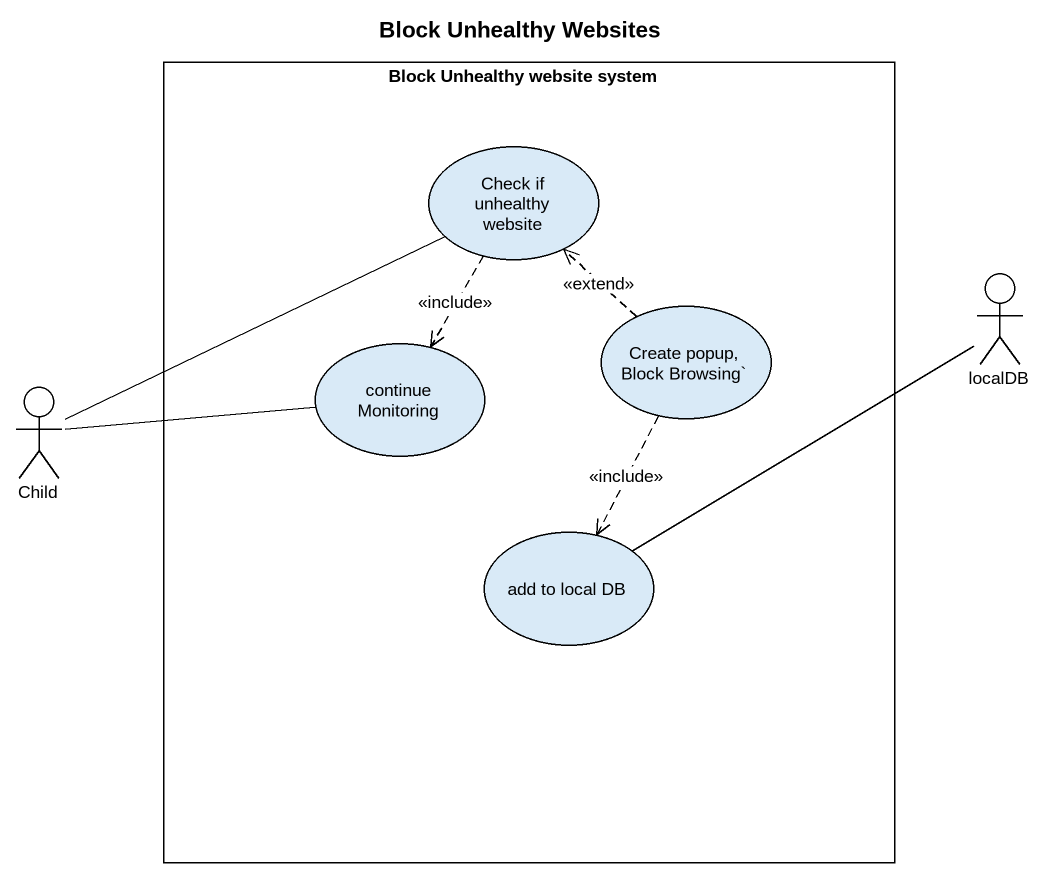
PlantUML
@startuml
title Block Unhealthy Websites
rectangle "Block Unhealthy website system" as Block_Unhealthy_website {
  usecase "Check if unhealthy website" as Check_if_unhealthy_website
  usecase "continue Monitoring" as continue_Monitoring
  usecase "Create popup, Block Browsing`" as Create_popup_Block_Browsing
  usecase "add to local DB" as add_to_local_DB
}
actor localDB
actor Child
Check_if_unhealthy_website ..> continue_Monitoring : <<include>>
Create_popup_Block_Browsing .up.> Check_if_unhealthy_website : <<extend>>
Create_popup_Block_Browsing ..> add_to_local_DB : <<include>>
localDB -left- add_to_local_DB
Child -right- Check_if_unhealthy_website
Child -right- continue_Monitoring
@enduml
